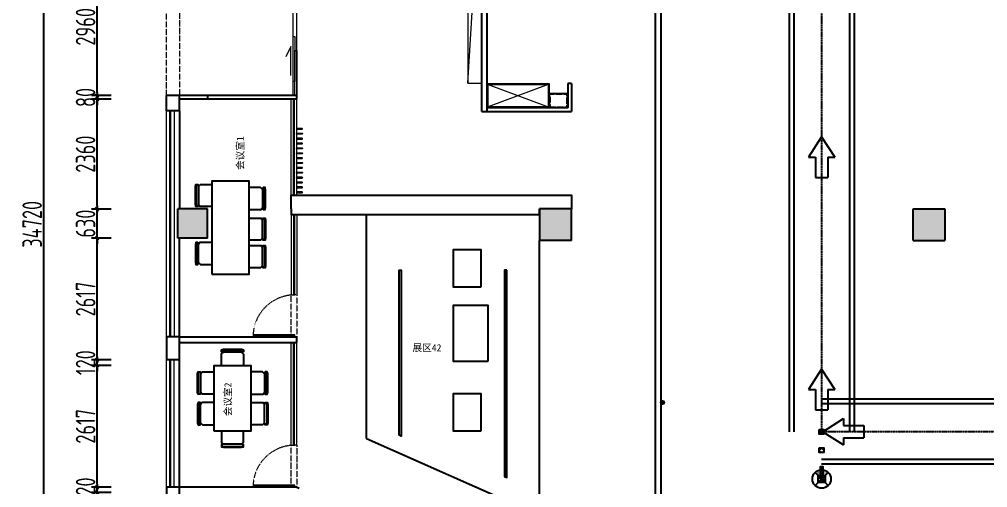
# Model space of a CAD drawing. Header units: millimetres. Extents: x 591722 to 1211798, y -167163 to 126727.
# Drawn here: x 591722 to 612551, y 95597 to 105672 of the extents above; entities that cross this region are included whole.
import ezdxf
from ezdxf.enums import TextEntityAlignment as Align

# ---------------------------------------------------------------- set-up
doc = ezdxf.new("R2010")
doc.units = ezdxf.units.MM
doc.header["$LTSCALE"] = 0.5
doc.header["$PDMODE"] = 35
for name, pattern in [('ACAD_ISO03W100', [30, 12, -18]), ('CENTER', [50.8, 31.75, -6.35, 6.35, -6.35]), ('DASHEDX2', [38.1, 25.4, -12.7])]:
    doc.linetypes.add(name, pattern=pattern)
doc.layers.get('Defpoints').update_dxf_attribs({"color": 8})
for name, color, linetype in [('BS-SHORT-CABINET', 40, 'Continuous'), ('COL-FILL', 8, 'Continuous'), ('DOOR', 60, 'Continuous'), ('FF-FURN', 51, 'Continuous'), ('FF-TEXT', 50, 'Continuous'), ('L-AGV点位', 7, 'Continuous'), ('L-AGV路径', 7, 'Continuous'), ('L-AGV通道内沿', 40, 'Continuous'), ('L-AGV通道外沿', 3, 'Continuous'), ('L-中心线', 1, 'CENTER'), ('L-二维码', 7, 'Continuous'), ('L-反光柱', 7, 'Continuous'), ('L-流向', 6, 'Continuous'), ('L-点位代号', 6, 'Continuous'), ('RC-TEXT', 50, 'Continuous')]:
    doc.layers.add(name, color=color, linetype=linetype)
doc.layers.add('WALL', color=160, linetype='Continuous', lineweight=20)
doc.layers.add('WINDOW', color=12, linetype='Continuous', lineweight=9)
doc.styles.add('CCD_DIM', font='archs.shx', dxfattribs={"width": 0.8})
doc.styles.add('L-TXT', font='SimSun.ttf')
doc.styles.get("Standard").update_dxf_attribs({"font": 'txt', "bigfont": 'gbcbig.shx'})
doc.styles.add('宋体', font='NSimSun.ttf')
doc.dimstyles.new('CCD_DIM_60', dxfattribs={"dimscale": 60, "dimtxt": 7, "dimasz": 1, "dimexe": 2, "dimexo": 2, "dimtad": 1, "dimdec": 0, "dimdsep": 46, "dimtxsty": 'CCD_DIM', "dimblk1": 'CCD', "dimblk2": 'CCD', "dimsah": 1, "dimcen": 0.3, "dimclrd": 44, "dimclre": 44, "dimclrt": 50, "dimadec": 1, "dimazin": 2, "dimtfac": 1, "dimtdec": 0, "dimtix": 1, "dimtmove": 2, "dimatfit": 3, "dimfxl": 5, "dimfxlon": 1, "dimtolj": 1, "dimarcsym": 0})

# ---------------------------------------------------------------- blocks, each defined once
blk = doc.blocks.new('CCD')
at = {"color": 50, "linetype": 'ByBlock'}
blk.add_line((-1.09, 0), (1.09, 0), dxfattribs=at)
at = {"color": 50, "linetype": 'Continuous', "const_width": 0.608}
blk.add_lwpolyline([(0.61, 0.61), (-0.61, -0.61)], dxfattribs=at)
blk = doc.blocks.new('*D230')
at = {"layer": 'Defpoints', "color": 0, "lineweight": 9, "transparency": 16777216}
for p in [(592245, 118622), (594888, 118622), (594888, 83902)]:
    blk.add_point(p, dxfattribs=at)
at = {"layer": 'RC-TEXT', "color": 44, "lineweight": -2, "transparency": 16777216}
for p, q in [((592545, 118622), (592125, 118622)), ((592245, 83962), (592245, 118562)), ((592545, 83902), (592125, 83902))]:
    blk.add_line(p, q, dxfattribs=at)
at = {"layer": 'RC-TEXT', "color": 44, "lineweight": -2, "transparency": 16777216, "xscale": 60, "yscale": 60, "zscale": 60}
for p, rotation in [((592245, 118622), 90), ((592245, 83902), 270)]:
    blk.add_blockref('CCD', p, dxfattribs=dict(at, rotation=rotation))
at = {"layer": 'RC-TEXT', "color": 50, "lineweight": -2, "transparency": 16777216, "insert": (591997, 101262), "char_height": 420, "attachment_point": 5, "rotation": 90, "style": 'CCD_DIM'}
blk.add_mtext('\\A1;34720', dxfattribs=at)
blk = doc.blocks.new('*D273')
at = {"layer": 'Defpoints', "color": 0, "lineweight": 9, "transparency": 16777216}
for p in [(593393, 95609), (595168, 95609), (595168, 95489)]:
    blk.add_point(p, dxfattribs=at)
at = {"layer": 'RC-TEXT', "color": 44, "lineweight": -2, "transparency": 16777216}
for p, q in [((593693, 95609), (593273, 95609)), ((593393, 95669), (593393, 95729)), ((593393, 95489), (593393, 95609)), ((593693, 95489), (593273, 95489)), ((593393, 95429), (593393, 95369))]:
    blk.add_line(p, q, dxfattribs=at)
at = {"layer": 'RC-TEXT', "color": 44, "lineweight": -2, "transparency": 16777216, "xscale": 60, "yscale": 60, "zscale": 60}
for p, rotation in [((593393, 95609), 270), ((593393, 95489), 90)]:
    blk.add_blockref('CCD', p, dxfattribs=dict(at, rotation=rotation))
at = {"layer": 'RC-TEXT', "color": 50, "lineweight": -2, "transparency": 16777216, "insert": (593146, 95549), "char_height": 420, "attachment_point": 5, "rotation": 90, "style": 'CCD_DIM'}
blk.add_mtext('\\A1;120', dxfattribs=at)
blk = doc.blocks.new('*D274')
at = {"layer": 'Defpoints', "color": 0, "lineweight": 9, "transparency": 16777216}
for p in [(593393, 98226), (595168, 98226), (595168, 95609)]:
    blk.add_point(p, dxfattribs=at)
at = {"layer": 'RC-TEXT', "color": 44, "lineweight": -2, "transparency": 16777216}
for p, q in [((593693, 98226), (593273, 98226)), ((593393, 95669), (593393, 98166)), ((593693, 95609), (593273, 95609))]:
    blk.add_line(p, q, dxfattribs=at)
at = {"layer": 'RC-TEXT', "color": 44, "lineweight": -2, "transparency": 16777216, "xscale": 60, "yscale": 60, "zscale": 60}
for p, rotation in [((593393, 98226), 90), ((593393, 95609), 270)]:
    blk.add_blockref('CCD', p, dxfattribs=dict(at, rotation=rotation))
at = {"layer": 'RC-TEXT', "color": 50, "lineweight": -2, "transparency": 16777216, "insert": (593146, 96917), "char_height": 420, "attachment_point": 5, "rotation": 90, "style": 'CCD_DIM'}
blk.add_mtext('\\A1;2617', dxfattribs=at)
blk = doc.blocks.new('*D244')
at = {"layer": 'Defpoints', "color": 0, "lineweight": 9, "transparency": 16777216}
for p in [(593393, 98346), (595168, 98346), (595168, 98226)]:
    blk.add_point(p, dxfattribs=at)
at = {"layer": 'RC-TEXT', "color": 44, "lineweight": -2, "transparency": 16777216}
for p, q in [((593693, 98346), (593273, 98346)), ((593393, 98406), (593393, 98466)), ((593393, 98226), (593393, 98346)), ((593693, 98226), (593273, 98226)), ((593393, 98166), (593393, 98106))]:
    blk.add_line(p, q, dxfattribs=at)
at = {"layer": 'RC-TEXT', "color": 44, "lineweight": -2, "transparency": 16777216, "xscale": 60, "yscale": 60, "zscale": 60}
for p, rotation in [((593393, 98346), 270), ((593393, 98226), 90)]:
    blk.add_blockref('CCD', p, dxfattribs=dict(at, rotation=rotation))
at = {"layer": 'RC-TEXT', "color": 50, "lineweight": -2, "transparency": 16777216, "insert": (593146, 98286), "char_height": 420, "attachment_point": 5, "rotation": 90, "style": 'CCD_DIM'}
blk.add_mtext('\\A1;120', dxfattribs=at)
blk = doc.blocks.new('*D245')
at = {"layer": 'Defpoints', "color": 0, "lineweight": 9, "transparency": 16777216}
for p in [(593393, 100962), (595768, 100962), (595168, 98346)]:
    blk.add_point(p, dxfattribs=at)
at = {"layer": 'RC-TEXT', "color": 44, "lineweight": -2, "transparency": 16777216}
for p, q in [((593693, 100962), (593273, 100962)), ((593393, 98406), (593393, 100902)), ((593693, 98346), (593273, 98346))]:
    blk.add_line(p, q, dxfattribs=at)
at = {"layer": 'RC-TEXT', "color": 44, "lineweight": -2, "transparency": 16777216, "xscale": 60, "yscale": 60, "zscale": 60}
for p, rotation in [((593393, 100962), 90), ((593393, 98346), 270)]:
    blk.add_blockref('CCD', p, dxfattribs=dict(at, rotation=rotation))
at = {"layer": 'RC-TEXT', "color": 50, "lineweight": -2, "transparency": 16777216, "insert": (593146, 99654), "char_height": 420, "attachment_point": 5, "rotation": 90, "style": 'CCD_DIM'}
blk.add_mtext('\\A1;2617', dxfattribs=at)
blk = doc.blocks.new('*D246')
at = {"layer": 'Defpoints', "color": 0, "lineweight": 9, "transparency": 16777216}
for p in [(593393, 101592), (595768, 101592), (595768, 100962)]:
    blk.add_point(p, dxfattribs=at)
at = {"layer": 'RC-TEXT', "color": 44, "lineweight": -2, "transparency": 16777216}
for p, q in [((593393, 101652), (593393, 101712)), ((593693, 101592), (593273, 101592)), ((593393, 100962), (593393, 101592)), ((593693, 100962), (593273, 100962)), ((593393, 100902), (593393, 100842))]:
    blk.add_line(p, q, dxfattribs=at)
at = {"layer": 'RC-TEXT', "color": 44, "lineweight": -2, "transparency": 16777216, "xscale": 60, "yscale": 60, "zscale": 60}
for p, rotation in [((593393, 101592), 270), ((593393, 100962), 90)]:
    blk.add_blockref('CCD', p, dxfattribs=dict(at, rotation=rotation))
at = {"layer": 'RC-TEXT', "color": 50, "lineweight": -2, "transparency": 16777216, "insert": (593146, 101277), "char_height": 420, "attachment_point": 5, "rotation": 90, "style": 'CCD_DIM'}
blk.add_mtext('\\A1;630', dxfattribs=at)
blk = doc.blocks.new('*D275')
at = {"layer": 'Defpoints', "color": 0, "lineweight": 9, "transparency": 16777216}
for p in [(593393, 103952), (595207, 103952), (595768, 101592)]:
    blk.add_point(p, dxfattribs=at)
at = {"layer": 'RC-TEXT', "color": 44, "lineweight": -2, "transparency": 16777216}
for p, q in [((593693, 103952), (593273, 103952)), ((593393, 101652), (593393, 103892)), ((593693, 101592), (593273, 101592))]:
    blk.add_line(p, q, dxfattribs=at)
at = {"layer": 'RC-TEXT', "color": 44, "lineweight": -2, "transparency": 16777216, "xscale": 60, "yscale": 60, "zscale": 60}
for p, rotation in [((593393, 103952), 90), ((593393, 101592), 270)]:
    blk.add_blockref('CCD', p, dxfattribs=dict(at, rotation=rotation))
at = {"layer": 'RC-TEXT', "color": 50, "lineweight": -2, "transparency": 16777216, "insert": (593145, 102772), "char_height": 420, "attachment_point": 5, "rotation": 90, "style": 'CCD_DIM'}
blk.add_mtext('\\A1;2360', dxfattribs=at)
blk = doc.blocks.new('*D276')
at = {"layer": 'Defpoints', "color": 0, "lineweight": 9, "transparency": 16777216}
for p in [(593393, 104032), (595168, 104032), (595207, 103952)]:
    blk.add_point(p, dxfattribs=at)
at = {"layer": 'RC-TEXT', "color": 44, "lineweight": -2, "transparency": 16777216}
for p, q in [((593393, 104092), (593393, 104152)), ((593693, 104032), (593273, 104032)), ((593693, 103952), (593273, 103952)), ((593393, 103952), (593393, 104032)), ((593393, 103892), (593393, 103832))]:
    blk.add_line(p, q, dxfattribs=at)
at = {"layer": 'RC-TEXT', "color": 44, "lineweight": -2, "transparency": 16777216, "xscale": 60, "yscale": 60, "zscale": 60}
for p, rotation in [((593393, 104032), 270), ((593393, 103952), 90)]:
    blk.add_blockref('CCD', p, dxfattribs=dict(at, rotation=rotation))
at = {"layer": 'RC-TEXT', "color": 50, "lineweight": -2, "transparency": 16777216, "insert": (593146, 103992), "char_height": 420, "attachment_point": 5, "rotation": 90, "style": 'CCD_DIM'}
blk.add_mtext('\\A1;80', dxfattribs=at)
blk = doc.blocks.new('*D277')
at = {"layer": 'Defpoints', "color": 0, "lineweight": 9, "transparency": 16777216}
for p in [(593393, 106992), (595168, 106992), (595168, 104032)]:
    blk.add_point(p, dxfattribs=at)
at = {"layer": 'RC-TEXT', "color": 44, "lineweight": -2, "transparency": 16777216}
for p, q in [((593693, 106992), (593273, 106992)), ((593393, 104092), (593393, 106932)), ((593693, 104032), (593273, 104032))]:
    blk.add_line(p, q, dxfattribs=at)
at = {"layer": 'RC-TEXT', "color": 44, "lineweight": -2, "transparency": 16777216, "xscale": 60, "yscale": 60, "zscale": 60}
for p, rotation in [((593393, 106992), 90), ((593393, 104032), 270)]:
    blk.add_blockref('CCD', p, dxfattribs=dict(at, rotation=rotation))
at = {"layer": 'RC-TEXT', "color": 50, "lineweight": -2, "transparency": 16777216, "insert": (593146, 105512), "char_height": 420, "attachment_point": 5, "rotation": 90, "style": 'CCD_DIM'}
blk.add_mtext('\\A1;2960', dxfattribs=at)
blk = doc.blocks.new('B')
at = {"color": 54, "linetype": 'ByBlock'}
for p, q in [((-195, 253), (-238, 242)), ((194, 253), (-195, 253)), ((-195, 209), (194, 209)), ((237, 242), (194, 253))]:
    blk.add_line(p, q, dxfattribs=at)
at = {"linetype": 'ByBlock'}
blk.add_lwpolyline([(237, -81), (237, 177), (194, 209), (237, 220), (237, 263), (194, 274), (-195, 274), (-238, 263), (-238, 220), (-195, 209), (-238, 166), (-238, -81)], dxfattribs=at)
blk = doc.blocks.new('单向走行箭头')
at = {"layer": 'L-流向', "color": 6}
for p, q in [((0, 0), (440, 283)), ((440, 283), (440, 135)), ((0, 0), (440, -283)), ((440, 135), (880, 135)), ((880, 135), (880, -135)), ((440, -135), (440, -283)), ((440, -135), (880, -135))]:
    blk.add_line(p, q, dxfattribs=at)
blk = doc.blocks.new('*U309')
at = {"layer": 'L-AGV通道内沿'}
for p, q in [((-600, 10670), (-600, 0)), ((600, 10670), (600, 0))]:
    blk.add_line(p, q, dxfattribs=at)
at = {"layer": 'L-AGV通道外沿', "linetype": 'DASHEDX2'}
for p, q in [((-700, 10670), (-700, 0)), ((700, 10670), (700, 0))]:
    blk.add_line(p, q, dxfattribs=at)
at = {"layer": 'L-中心线', "color": 1, "lineweight": -2}
blk.add_line((0, 10670), (0, 0), dxfattribs=at)
at = {"layer": 'L-流向', "xscale": -1, "rotation": 90}
for p in [(0, 6348), (0, 1348)]:
    blk.add_blockref('单向走行箭头', p, dxfattribs=at)
blk = doc.blocks.new('*U311')
at = {"layer": 'L-AGV点位'}
for p, q in [((-141, 142), (141, -141)), ((-141, -141), (141, 142))]:
    blk.add_line(p, q, dxfattribs=at)
blk.add_circle((0, 1), 200, dxfattribs=at)
at = {"layer": 'L-AGV点位', "insert": (-103, 173), "char_height": 80, "attachment_point": 1}
blk.add_mtext_dynamic_manual_height_columns('{\\fSimSun|b0|i0|c134|p2;起点}', width=264.03, gutter_width=12.5, heights=[0], dxfattribs=at)
at = {"layer": 'L-点位代号', "style": 'L-TXT'}
for tag, p in [('代号', (0, -33)), ('区域', (0, -166))]:
    blk.add_attdef(tag, text='', height=80, dxfattribs=at).set_placement(p, align=Align.CENTER)
blk = doc.blocks.new('*U318')
at = {"layer": 'L-AGV通道内沿'}
for p, q in [((-600, 11610), (-600, 0)), ((600, 11610), (600, 0))]:
    blk.add_line(p, q, dxfattribs=at)
at = {"layer": 'L-AGV通道外沿', "linetype": 'DASHEDX2'}
for p, q in [((-700, 11610), (-700, 0)), ((700, 11610), (700, 0))]:
    blk.add_line(p, q, dxfattribs=at)
at = {"layer": 'L-中心线', "color": 1, "lineweight": -2}
blk.add_line((0, 11610), (0, 0), dxfattribs=at)
at = {"layer": 'L-流向', "rotation": 90.00000000000003}
for p in [(0, 5028), (0, 28)]:
    blk.add_blockref('单向走行箭头', p, dxfattribs=at)
blk = doc.blocks.new('反光柱')
at = {"layer": 'L-反光柱', "color": 6}
for radius in [37.5, 18.9]:
    blk.add_circle((37.5, 0), radius, dxfattribs=at)
blk = doc.blocks.new('TAG4X4')
at = {"layer": 'L-二维码'}
for points in [[(-50, 50), (50, 50), (50, -50), (-50, -50)], [(-50, 50), (-27, 50), (-27, 28), (-50, 28)], [(-50, 24), (-27, 24), (-27, 2), (-50, 2)], [(-25, 50), (-1, 50), (-1, 28), (-25, 28)], [(-25, 24), (-1, 24), (-1, 2), (-25, 2)], [(1, 50), (24, 50), (24, 28), (1, 28)], [(1, 24), (24, 24), (24, 2), (1, 2)], [(27, 50), (50, 50), (50, 28), (27, 28)], [(27, 24), (50, 24), (50, 2), (27, 2)], [(-50, -2), (-27, -2), (-27, -24), (-50, -24)], [(-50, -28), (-27, -28), (-27, -50), (-50, -50)], [(-25, -2), (-1, -2), (-1, -24), (-25, -24)], [(-25, -28), (-1, -28), (-1, -50), (-25, -50)], [(1, -2), (24, -2), (24, -24), (1, -24)], [(1, -28), (24, -28), (24, -50), (1, -50)], [(27, -2), (50, -2), (50, -24), (27, -24)], [(27, -28), (50, -28), (50, -50), (27, -50)]]:
    blk.add_lwpolyline(points, close=True, dxfattribs=at)
blk.add_attdef('ID', (-44, -41), '', height=5, dxfattribs=at)
blk = doc.blocks.new('TAG5X5')
at = {"layer": 'L-二维码'}
for p, q in [((-5, 55), (-38, 55)), ((-38, 39), (-38, 0)), ((-38, 0), (0, 0)), ((-5, 13), (-5, 55)), ((38, 13), (-5, 13)), ((0, 0), (0, -29)), ((38, -39), (38, 13)), ((5, -29), (-20, -29)), ((-20, -29), (-20, -39)), ((-20, -39), (38, -39)), ((5, -29), (5, -39))]:
    blk.add_line(p, q, dxfattribs=at)
for points in [[(-74, 74), (74, 74), (74, -74), (-74, -74)], [(-74, 74), (-38, 74), (-38, 39), (-74, 39)], [(38, 74), (74, 74), (74, 39), (38, 39)], [(-74, -39), (-38, -39), (-38, -74), (-74, -74)], [(38, -39), (74, -39), (74, -74), (38, -74)]]:
    blk.add_lwpolyline(points, close=True, dxfattribs=at)
blk.add_attdef('ID', (-68, -65), '', height=5, dxfattribs=at)
blk = doc.blocks.new('TAG2X7')
at = {"layer": 'L-二维码'}
for points in [[(-28, 193), (28, 193), (28, 0), (-28, 0)], [(-28, 193), (-9, 193), (-9, 175), (-28, 175)], [(-28, 162), (-9, 162), (-9, 145), (-28, 145)], [(-28, 133), (-9, 133), (-9, 116), (-28, 116)], [(-28, 104), (-9, 104), (-9, 87), (-28, 87)], [(-28, 75), (-9, 75), (-9, 58), (-28, 58)], [(-28, 46), (-9, 46), (-9, 29), (-28, 29)], [(-28, 17), (-9, 17), (-9, 0), (-28, 0)], [(9, 193), (28, 193), (28, 175), (9, 175)], [(9, 162), (28, 162), (28, 145), (9, 145)], [(9, 133), (28, 133), (28, 116), (9, 116)], [(9, 104), (28, 104), (28, 87), (9, 87)], [(9, 75), (28, 75), (28, 58), (9, 58)], [(9, 46), (28, 46), (28, 29), (9, 29)], [(9, 17), (28, 17), (28, 0), (9, 0)]]:
    blk.add_lwpolyline(points, close=True, dxfattribs=at)
blk.add_attdef('ID', (-21, 9), '', height=5, dxfattribs=at)
blk = doc.blocks.new('TAG2X2')
at = {"layer": 'L-二维码'}
for points in [[(-50, 50), (50, 50), (50, -50), (-50, -50)], [(-50, 50), (-27, 50), (-27, 28), (-50, 28)], [(27, 50), (50, 50), (50, 28), (27, 28)], [(-50, -28), (-27, -28), (-27, -50), (-50, -50)], [(27, -28), (50, -28), (50, -50), (27, -50)]]:
    blk.add_lwpolyline(points, close=True, dxfattribs=at)
blk.add_attdef('ID', (-44, -41), '', height=5, dxfattribs=at)

msp = doc.modelspace()

# ---------------------------------------------------------------- hatches: boundary and pattern name
at = {"layer": 'COL-FILL', "lineweight": 5}
h = msp.add_hatch(color=250, dxfattribs=at)
h.dxf.hatch_style = 1
h.paths.add_polyline_path([(595768.3, 110052.5), (595128.3, 110052.5), (595128.3, 109422.5), (595768.3, 109422.5)])
h.paths.add_polyline_path([(603468.3, 110102.5), (602728.3, 110102.5), (602728.3, 109362.5), (603468.3, 109362.5)])
h.paths.add_polyline_path([(611628.3, 110102.5), (610948.3, 110102.5), (610948.3, 109422.5), (611628.3, 109422.5)])
h.paths.add_polyline_path([(595768.3, 101592.5), (595128.3, 101592.5), (595128.3, 100962.5), (595768.3, 100962.5)])
h.paths.add_polyline_path([(603598.3, 101592.5), (602908.3, 101592.5), (602908.3, 100912.5), (603598.3, 100912.5)])
h.paths.add_polyline_path([(611628.3, 101592.5), (610948.3, 101592.5), (610948.3, 100912.5), (611628.3, 100912.5)])

# ---------------------------------------------------------------- linework, layer by layer
at = {"layer": 'BS-SHORT-CABINET', "color": 250, "lineweight": 13}
for p, q in [((601808.3, 104272.5), (603098.3, 103792.5)), ((603098.3, 104272.5), (601808.3, 103792.5))]:
    msp.add_line(p, q, dxfattribs=at)
at = {"layer": 'BS-SHORT-CABINET', "lineweight": -2}
for p, q in [((599188.3, 96655.5), (599188.3, 101472.5)), ((602908.3, 95148), (602908.3, 100912.5)), ((599188.3, 96655.5), (602781.9, 95065.7))]:
    msp.add_line(p, q, dxfattribs=at)
at = {"layer": 'BS-SHORT-CABINET', "linetype": 'ByBlock', "lineweight": 13}
for points in [[(601668.3, 109237.5), (601368.3, 109237.5), (601368.3, 104297.5), (601668.3, 104297.5)], [(601368.3, 104297.5), (601668.3, 109237.5)]]:
    msp.add_lwpolyline(points, dxfattribs=at)
msp.add_lwpolyline([(601788.3, 104292.5), (603118.3, 104292.5), (603118.3, 103772.5), (601788.3, 103772.5)], close=True, dxfattribs=at)
at = {"layer": 'BS-SHORT-CABINET', "color": 250, "lineweight": 13}
msp.add_lwpolyline([(601808.3, 104272.5), (603098.3, 104272.5), (603098.3, 103792.5), (601808.3, 103792.5)], close=True, dxfattribs=at)
at = {"layer": 'BS-SHORT-CABINET', "color": 8, "linetype": 'ACAD_ISO03W100', "lineweight": 5}
msp.add_lwpolyline([(603498.3, 104052.5), (603138.3, 104052.5), (603138.3, 103792.5), (603498.3, 103792.5)], close=True, dxfattribs=at)
at = {"layer": 'BS-SHORT-CABINET', "lineweight": -2}
for points in [[(599888.3, 96727.5), (599888.3, 100272.5), (599938.3, 100272.5), (599938.3, 96705.3), (599888.3, 96727.5)], [(602208.3, 100272.5), (602158.3, 100272.5), (602158.3, 95834.6), (602208.3, 95812.5), (602208.3, 100272.5)]]:
    msp.add_lwpolyline(points, dxfattribs=at)
at = {"layer": 'DOOR', "color": 8, "linetype": 'ACAD_ISO03W100', "lineweight": 5}
for points in [[(594888.3, 104032.5), (594888.3, 106992.5), (595168.3, 106992.5), (595168.3, 104032.5)], [(597568.3, 99742.8), (597688.3, 99742.8), (597688.3, 98842.5), (597568.3, 98842.5)], [(597568.3, 96508.5), (597688.3, 96508.5), (597688.3, 95609.1), (597568.3, 95609.1)]]:
    msp.add_lwpolyline(points, close=True, dxfattribs=at)
for centre in [(597648.3, 98842.5), (597648.3, 95609.1)]:
    msp.add_arc(centre, 900.2, 88.72697, 178.72697, dxfattribs=at)
at = {"layer": 'FF-FURN', "color": 1, "lineweight": -2}
for points in [[(603518.3, 104072.5), (603118.3, 104072.5), (603118.3, 103772.5), (603518.3, 103772.5)], [(597688.3, 103319.3), (597808.3, 103319.3), (597808.3, 103314.3), (597688.3, 103314.3)], [(597688.3, 103214.3), (597808.3, 103214.3), (597808.3, 103209.3), (597688.3, 103209.3)], [(597688.3, 103104.3), (597808.3, 103104.3), (597808.3, 103109.3), (597688.3, 103109.3)], [(597688.3, 102999.3), (597808.3, 102999.3), (597808.3, 103004.3), (597688.3, 103004.3)], [(597688.3, 102899.3), (597808.3, 102899.3), (597808.3, 102894.3), (597688.3, 102894.3)], [(597688.3, 102794.3), (597808.3, 102794.3), (597808.3, 102789.3), (597688.3, 102789.3)], [(597688.3, 102689.3), (597808.3, 102689.3), (597808.3, 102684.3), (597688.3, 102684.3)], [(597688.3, 102584.3), (597808.3, 102584.3), (597808.3, 102579.3), (597688.3, 102579.3)], [(597688.3, 102479.3), (597808.3, 102479.3), (597808.3, 102474.3), (597688.3, 102474.3)], [(597688.3, 102374.3), (597808.3, 102374.3), (597808.3, 102369.3), (597688.3, 102369.3)], [(597688.3, 102269.3), (597808.3, 102269.3), (597808.3, 102264.3), (597688.3, 102264.3)], [(597688.3, 102264.3), (597808.3, 102264.3), (597808.3, 102269.3), (597688.3, 102269.3)], [(597688.3, 102159.3), (597808.3, 102159.3), (597808.3, 102164.3), (597688.3, 102164.3)], [(597688.3, 102054.3), (597808.3, 102054.3), (597808.3, 102059.3), (597688.3, 102059.3)], [(597688.3, 101949.3), (597808.3, 101949.3), (597808.3, 101954.3), (597688.3, 101954.3)]]:
    msp.add_lwpolyline(points, close=True, dxfattribs=at)
at = {"layer": 'FF-FURN', "lineweight": -2}
for points in [[(595863.4, 100187.6), (596663.4, 100187.6), (596663.4, 102187.6), (595863.4, 102187.6)], [(601653, 99916.5), (601653, 100716.5), (601053, 100716.5), (601053, 99916.5)], [(601803, 98316), (601803, 99516), (601053, 99516), (601053, 98316)], [(595908.4, 96819), (596708.4, 96819), (596708.4, 98219), (595908.4, 98219)], [(601653, 96816), (601653, 97616), (601053, 97616), (601053, 96816)]]:
    msp.add_lwpolyline(points, close=True, dxfattribs=at)
at = {"layer": 'WALL', "lineweight": -3}
for p, q in [((605398.3, 110762.9), (605398.3, 92292.5)), ((605518.3, 110762.9), (605518.3, 92412.5)), ((601668.3, 103692.5), (601668.3, 110102.5)), ((601788.3, 103692.5), (601788.3, 109982.5)), ((603518.3, 104292.5), (603518.3, 103772.5)), ((603598.3, 104292.5), (603518.3, 104292.5)), ((603598.3, 104292.5), (603598.3, 103692.5)), ((595168.3, 104032.5), (594888.3, 104032.5)), ((594888.3, 103702.5), (594888.3, 104032.5)), ((595168.3, 103702.5), (595168.3, 104032.5)), ((597688.3, 104032.5), (595168.3, 104032.5)), ((597688.3, 103952.5), (595168.3, 103952.5)), ((595768.3, 104032.5), (595768.3, 103952.5)), ((597688.3, 103952.5), (597688.3, 104032.5)), ((601788.3, 103772.5), (603518.3, 103772.5)), ((595168.3, 103702.5), (594888.3, 103702.5)), ((595168.3, 103702.5), (595168.3, 101592.5)), ((601668.3, 103692.5), (601788.3, 103692.5)), ((601788.3, 103692.5), (603598.3, 103692.5)), ((595768.3, 101592.5), (595128.3, 101592.5)), ((595128.3, 100962.5), (595128.3, 101592.5)), ((595768.3, 100962.5), (595768.3, 101592.5)), ((597568.3, 101472.5), (602908.3, 101472.5)), ((603598.3, 101592.5), (602908.3, 101592.5)), ((602908.3, 101592.5), (602908.3, 100912.5)), ((603598.3, 100912.5), (603598.3, 101592.5)), ((610948.3, 100912.5), (610948.3, 101592.5)), ((610948.3, 101592.5), (611628.3, 101592.5)), ((611628.3, 101592.5), (611628.3, 100912.5)), ((595768.3, 100962.5), (595128.3, 100962.5)), ((595168.3, 95609.1), (595168.3, 100962.5)), ((603598.3, 100912.5), (602908.3, 100912.5)), ((610948.3, 100912.5), (611628.3, 100912.5)), ((595168.3, 98842.5), (594888.3, 98842.5)), ((594888.3, 98842.5), (594888.3, 98345.8)), ((595168.3, 98842.5), (597688.3, 98842.5)), ((597688.3, 98722.5), (597688.3, 98842.5)), ((595168.3, 98722.5), (597688.3, 98722.5)), ((595168.3, 98345.8), (594888.3, 98345.8)), ((595168.3, 95609.1), (594888.3, 95609.1)), ((594888.3, 95609.1), (594888.3, 95192.5)), ((595168.3, 95192.5), (595168.3, 95609.1)), ((597688.3, 95609.1), (595168.3, 95609.1)), ((597688.3, 95609.1), (597743.9, 95584.5))]:
    msp.add_line(p, q, dxfattribs=at)
for points in [[(597568.3, 101592.5), (597568.3, 101892.5), (603598.3, 101892.5), (603598.3, 101592.5), (602908.3, 101592.5)], [(597568.3, 101592.5), (597568.3, 101472.5), (602908.3, 101472.5), (602908.3, 101592.5)]]:
    msp.add_lwpolyline(points, dxfattribs=at)
at = {"layer": 'WINDOW', "color": 8, "linetype": 'ByBlock', "lineweight": 9}
for p, q in [((597608.3, 104032.5), (597608.3, 107977)), ((597688.3, 104032.5), (597688.3, 108009.3)), ((597568.3, 101592.5), (597568.3, 103952.5)), ((597608.3, 104032.5), (597688.3, 104032.5)), ((597688.3, 101892.5), (597688.3, 103952.5)), ((597568.3, 101472.5), (597568.3, 99741.8)), ((597688.3, 101472.5), (597688.3, 99742.5)), ((597568.3, 96508.5), (597568.3, 98722.5)), ((597688.3, 96508.6), (597688.3, 98722.5)), ((594888.3, 95609.1), (594888.3, 98345.8)), ((595048.3, 95609.1), (595048.3, 98345.8)), ((597688.3, 96508.6), (597612.3, 96508.6))]:
    msp.add_line(p, q, dxfattribs=at)
at = {"layer": 'WINDOW', "linetype": 'ByBlock', "lineweight": 9}
for p, q in [((597558, 105091.3), (597455.5, 104865)), ((597558, 104462.8), (597558, 105091.3)), ((597648.3, 105000.5), (597688.3, 105000.5)), ((597618.3, 101892.5), (597618.3, 103952.5)), ((597638.3, 101892.5), (597638.3, 103952.5)), ((594958.3, 98842.5), (594958.3, 103702.5)), ((594978.3, 98842.5), (594978.3, 103702.5)), ((597618.3, 101472.5), (597618.3, 99742.5)), ((597638.3, 101472.5), (597638.3, 99742.5)), ((596748.3, 98872.5), (597648.3, 98872.5)), ((596748.3, 98852.5), (597648.3, 98852.5)), ((597618.3, 96509.3), (597618.3, 98722.5)), ((597638.3, 96509.3), (597638.3, 98722.5)), ((594958.3, 95609.1), (594958.3, 98345.8)), ((594978.3, 95609.1), (594978.3, 98345.8)), ((596748.3, 95639.1), (597648.3, 95639.1)), ((596748.3, 95619.1), (597648.3, 95619.1))]:
    msp.add_line(p, q, dxfattribs=at)
for points in [[(597608.3, 105304.4), (597648.3, 105304.4), (597648.3, 104334.4), (597608.3, 104334.4)], [(597648.3, 105000.5), (597688.3, 105000.5), (597688.3, 104032.5), (597648.3, 104032.5)]]:
    msp.add_lwpolyline(points, close=True, dxfattribs=at)
at = {"layer": 'WINDOW', "color": 8, "linetype": 'ByBlock', "lineweight": 9}
for points in [[(594888.3, 98842.5), (594888.3, 103702.5), (595048.3, 103702.5), (595048.3, 98842.5)], [(596748.3, 98842.5), (597648.3, 98842.5), (597648.3, 98882.5), (596748.3, 98882.5)], [(596748.3, 95609.1), (597648.3, 95609.1), (597648.3, 95649.1), (596748.3, 95649.1)]]:
    msp.add_lwpolyline(points, close=True, dxfattribs=at)

# ---------------------------------------------------------------- block references
ref = msp.add_blockref('TAG4X4', (608979.9, 96800))
ref.add_attrib('ID', '01', (608936.3, 96759.3), dxfattribs={"height": 2.5})
for name, p in [('TAG2X2', (608979.9, 96400)), ('TAG5X5', (608979.9, 95783.3))]:
    msp.add_blockref(name, p).add_auto_attribs({'ID': '01'})
at = {"rotation": 180}
msp.add_blockref('TAG2X7', (608979.9, 96050), dxfattribs=at).add_auto_attribs({'ID': '01'})
at = {"layer": 'FF-FURN', "linetype": 'Continuous', "xscale": -1}
for p, rotation in [((595782.6, 101883.9), 90), ((596744.2, 101158.4), 270), ((596744.2, 100567), 270), ((595827.6, 97848.2), 90), ((596789.2, 97189.7), 270)]:
    msp.add_blockref('B', p, dxfattribs=dict(at, rotation=rotation))
at = {"layer": 'FF-FURN', "linetype": 'Continuous'}
for p, rotation in [((596744.2, 101816.8), 270), ((595782.6, 100637.1), 90), ((596789.2, 97848.2), 270), ((595827.6, 97189.7), 90), ((596308.4, 96738.2), 180)]:
    msp.add_blockref('B', p, dxfattribs=dict(at, rotation=rotation))
at = {"layer": 'FF-FURN', "linetype": 'Continuous', "xscale": -1}
msp.add_blockref('B', (596308.4, 98299.7), dxfattribs=at)
at = {"layer": 'L-AGV点位'}
msp.add_blockref('*U311', (608980, 95782.6), dxfattribs=at)
at = {"layer": 'L-AGV路径'}
msp.add_blockref('*U309', (608979.9, 96800), dxfattribs=at)
at = {"layer": 'L-AGV路径', "rotation": 270}
msp.add_blockref('*U318', (608979.9, 96800), dxfattribs=at)
at = {"layer": 'L-反光柱'}
msp.add_blockref('反光柱', (605518.3, 97430), dxfattribs=at)

# ---------------------------------------------------------------- texts
at = {"layer": 'FF-TEXT', "style": '宋体'}
for s, p in [('会议室1', (596548, 102432.2)), ('会议室2', (596282.6, 97133.4))]:
    msp.add_text(s, height=151.88, rotation=90, dxfattribs=at).set_placement(p)
msp.add_text('展区42', height=151.88, dxfattribs=at).set_placement((600179.4, 98530))

# ---------------------------------------------------------------- dimensions: what is measured, and where the dimension line sits
at = {"layer": 'RC-TEXT', "lineweight": -2}
for base, p1, p2, picture, middle in [((592244.8, 118622.5), (594888.3, 83902.5), (594888.3, 118622.5), '*D230', (591997.3, 101262.5)), ((593393.4, 106992.5), (595168.3, 104032.5), (595168.3, 106992.5), '*D277', (593145.9, 105512.5)), ((593393.4, 104032.5), (595206.8, 103952.5), (595168.3, 104032.5), '*D276', (593145.9, 103992.5)), ((593392.5, 103952.5), (595768.3, 101592.5), (595206.8, 103952.5), '*D275', (593145, 102772.5)), ((593393.4, 101592.5), (595768.3, 100962.5), (595768.3, 101592.5), '*D246', (593145.9, 101277.5)), ((593393.4, 100962.5), (595168.3, 98345.8), (595768.3, 100962.5), '*D245', (593145.9, 99654.1)), ((593393.4, 98345.8), (595168.3, 98225.8), (595168.3, 98345.8), '*D244', (593145.9, 98285.8)), ((593393.4, 98225.8), (595168.3, 95609.1), (595168.3, 98225.8), '*D274', (593145.9, 96917.5)), ((593393.4, 95609.1), (595168.3, 95489.1), (595168.3, 95609.1), '*D273', (593145.9, 95549.1))]:
    dim = msp.add_linear_dim(base=base, p1=p1, p2=p2, angle=90, dimstyle='CCD_DIM_60', dxfattribs=at)
    dim.commit()
    dim.dimension.update_dxf_attribs({"geometry": picture, "text_midpoint": middle})

doc.saveas('drawing.dxf')
